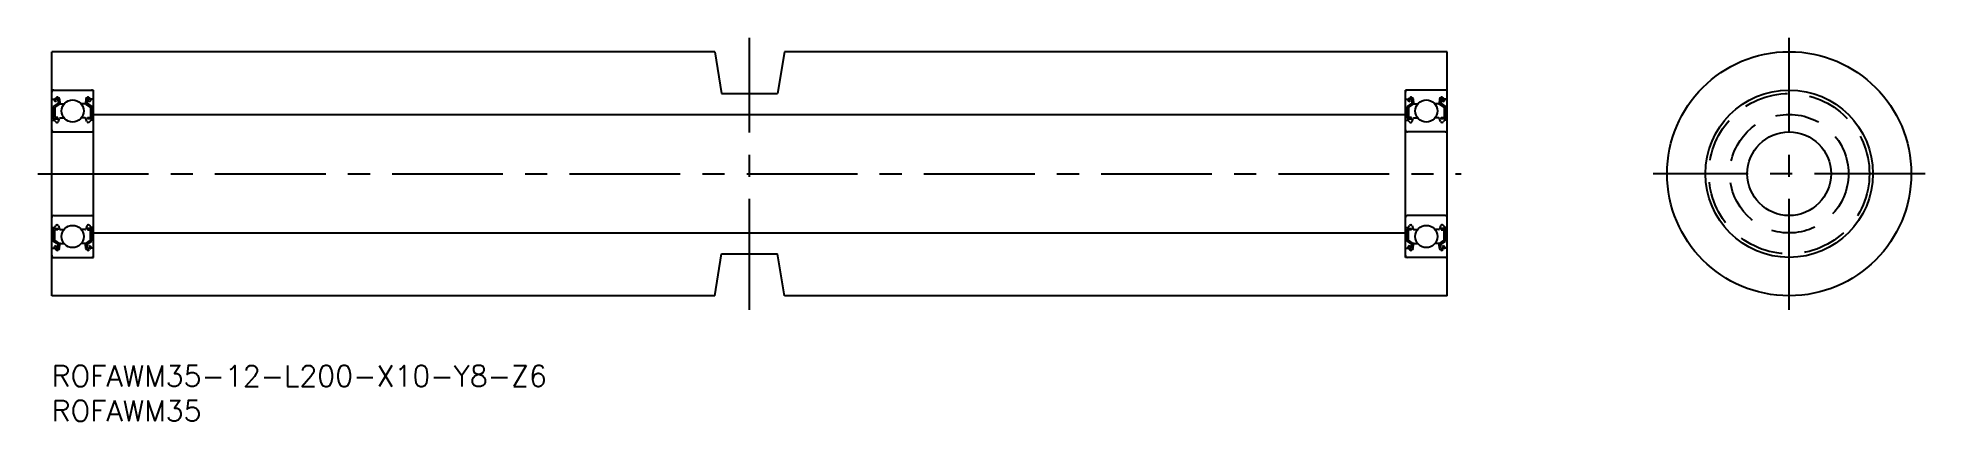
# Model space of a CAD drawing. Extents: x -2 to 268, y -8 to 47.
import ezdxf

# ---------------------------------------------------------------- set-up
doc = ezdxf.new("R2010")
doc.units = 0
doc.header["$LTSCALE"] = 0.5
doc.linetypes.add('CENTER', pattern=[50.8, 31.75, -6.35, 6.35, -6.35])
doc.linetypes.add('DASHED', pattern=[19.05, 12.7, -6.35])
for name, color, linetype in [('MSM_CENTER', 1, 'CENTER'), ('MSM_CONTINUOUS', 7, 'CONTINUOUS'), ('MSM_DASHED', 4, 'DASHED'), ('MSM_PART_NUMBER', 7, 'CONTINUOUS')]:
    doc.layers.add(name, color=color, linetype=linetype)
doc.styles.get("Standard").update_dxf_attribs({"font": 'txt.shx', "height": 3, "bigfont": 'bigfont.shx'})

# ---------------------------------------------------------------- blocks, each defined once
blk = doc.blocks.new('*U47')
at = {"layer": 'MSM_PART_NUMBER'}
blk.add_text('ROFAWM35-12-L200-X10-Y8-Z6', height=3, dxfattribs=at).set_placement((0, -3))
blk = doc.blocks.new('*U48')
at = {"layer": 'MSM_PART_NUMBER'}
blk.add_text('ROFAWM35', height=3, dxfattribs=at).set_placement((0, -8))

msp = doc.modelspace()

# ---------------------------------------------------------------- linework, layer by layer
at = {"layer": 'MSM_CENTER'}
for p, q in [((100, 8), (100, 47)), ((249, 8), (249, 47)), ((-2, 27.5), (202, 27.5)), ((268.5, 27.5), (229.5, 27.5))]:
    msp.add_line(p, q, dxfattribs=at)
at = {"layer": 'MSM_CONTINUOUS'}
for p, q in [((0, 10), (0, 45)), ((95.01, 45), (0, 45)), ((95.01, 45), (96, 39)), ((105.01, 45), (104, 39)), ((200, 45), (105.01, 45)), ((200, 10), (200, 45)), ((0, 39.5), (6, 39.5)), ((0.1, 38.2), (0.41, 38.2)), ((0.41, 38.2), (0.57, 38.39)), ((0.56, 37.79), (0.42, 37.93)), ((0.56, 38.07), (0.72, 38.26)), ((0.71, 37.93), (0.56, 38.07)), ((0.56, 37.79), (0.71, 37.93)), ((0.9, 38.2), (0.93, 37.6)), ((1.1, 38.22), (1.15, 37.59)), ((4.9, 38.22), (4.85, 37.59)), ((5.1, 38.2), (5.07, 37.6)), ((5.44, 38.07), (5.28, 38.26)), ((5.29, 37.93), (5.44, 38.07)), ((5.44, 37.79), (5.29, 37.93)), ((5.59, 38.2), (5.43, 38.39)), ((5.44, 37.79), (5.58, 37.93)), ((5.9, 38.2), (5.59, 38.2)), ((6, 15.5), (6, 39.5)), ((96, 39), (104, 39)), ((194, 15.5), (194, 39.5)), ((200, 39.5), (194, 39.5)), ((194.1, 38.2), (194.41, 38.2)), ((194.41, 38.2), (194.57, 38.39)), ((194.56, 37.79), (194.42, 37.93)), ((194.56, 38.07), (194.72, 38.26)), ((194.71, 37.93), (194.56, 38.07)), ((194.56, 37.79), (194.71, 37.93)), ((194.9, 38.2), (194.93, 37.6)), ((195.1, 38.22), (195.15, 37.59)), ((198.9, 38.22), (198.85, 37.59)), ((199.1, 38.2), (199.07, 37.6)), ((199.44, 38.07), (199.28, 38.26)), ((199.29, 37.93), (199.44, 38.07)), ((199.44, 37.79), (199.29, 37.93)), ((199.59, 38.2), (199.43, 38.39)), ((199.44, 37.79), (199.58, 37.93)), ((199.9, 38.2), (199.59, 38.2)), ((0.1, 35.2), (0.35, 35.2)), ((0.93, 37.6), (0.23, 37.16)), ((0.23, 37.16), (0.23, 35.55)), ((0.35, 35.2), (0.58, 34.92)), ((1.13, 37.49), (0.43, 37.05)), ((0.43, 37.05), (0.43, 35.55)), ((0.88, 35.55), (0.43, 35.55)), ((0.43, 35.35), (0.88, 35.35)), ((0.88, 35.35), (0.88, 35.55)), ((0.96, 34.98), (1.13, 35.43)), ((1.13, 37.83), (1.13, 37.49)), ((1.22, 35.5), (1.77, 35.5)), ((1.25, 37.5), (1.77, 37.5)), ((4.75, 37.5), (4.23, 37.5)), ((4.78, 35.5), (4.23, 35.5)), ((4.87, 37.83), (4.87, 37.49)), ((4.87, 37.49), (5.57, 37.05)), ((5.04, 34.98), (4.87, 35.43)), ((5.07, 37.6), (5.77, 37.16)), ((5.12, 35.35), (5.12, 35.55)), ((5.12, 35.55), (5.57, 35.55)), ((5.57, 35.35), (5.12, 35.35)), ((5.65, 35.2), (5.42, 34.92)), ((5.57, 37.05), (5.57, 35.55)), ((5.9, 35.2), (5.65, 35.2)), ((5.77, 37.16), (5.77, 35.55)), ((6, 36), (194, 36)), ((194.1, 35.2), (194.35, 35.2)), ((194.93, 37.6), (194.23, 37.16)), ((194.23, 37.16), (194.23, 35.55)), ((194.35, 35.2), (194.58, 34.92)), ((195.13, 37.49), (194.43, 37.05)), ((194.43, 37.05), (194.43, 35.55)), ((194.88, 35.55), (194.43, 35.55)), ((194.43, 35.35), (194.88, 35.35)), ((194.88, 35.35), (194.88, 35.55)), ((194.96, 34.98), (195.13, 35.43)), ((195.13, 37.83), (195.13, 37.49)), ((195.22, 35.5), (195.77, 35.5)), ((195.25, 37.5), (195.77, 37.5)), ((198.75, 37.5), (198.23, 37.5)), ((198.78, 35.5), (198.23, 35.5)), ((198.87, 37.83), (198.87, 37.49)), ((198.87, 37.49), (199.57, 37.05)), ((199.04, 34.98), (198.87, 35.43)), ((199.07, 37.6), (199.77, 37.16)), ((199.12, 35.35), (199.12, 35.55)), ((199.12, 35.55), (199.57, 35.55)), ((199.57, 35.35), (199.12, 35.35)), ((199.65, 35.2), (199.42, 34.92)), ((199.57, 37.05), (199.57, 35.55)), ((199.9, 35.2), (199.65, 35.2)), ((199.77, 37.16), (199.77, 35.55)), ((0.3, 33.5), (5.7, 33.5)), ((0.74, 34.85), (0.77, 34.85)), ((5.26, 34.85), (5.23, 34.85)), ((199.7, 33.5), (194.3, 33.5)), ((194.74, 34.85), (194.77, 34.85)), ((199.26, 34.85), (199.23, 34.85)), ((0.1, 19.8), (0.35, 19.8)), ((0.23, 17.84), (0.23, 19.45)), ((0.3, 21.5), (5.7, 21.5)), ((0.35, 19.8), (0.58, 20.08)), ((0.43, 19.65), (0.88, 19.65)), ((0.43, 17.95), (0.43, 19.45)), ((0.88, 19.45), (0.43, 19.45)), ((0.74, 20.15), (0.77, 20.15)), ((0.88, 19.65), (0.88, 19.45)), ((0.96, 20.02), (1.13, 19.57)), ((1.22, 19.5), (1.77, 19.5)), ((4.78, 19.5), (4.23, 19.5)), ((5.04, 20.02), (4.87, 19.57)), ((5.57, 19.65), (5.12, 19.65)), ((5.12, 19.65), (5.12, 19.45)), ((5.12, 19.45), (5.57, 19.45)), ((5.26, 20.15), (5.23, 20.15)), ((5.65, 19.8), (5.42, 20.08)), ((5.57, 17.95), (5.57, 19.45)), ((5.9, 19.8), (5.65, 19.8)), ((5.77, 17.84), (5.77, 19.45)), ((6, 19), (194, 19)), ((194.1, 19.8), (194.35, 19.8)), ((194.23, 17.84), (194.23, 19.45)), ((199.7, 21.5), (194.3, 21.5)), ((194.35, 19.8), (194.58, 20.08)), ((194.43, 19.65), (194.88, 19.65)), ((194.43, 17.95), (194.43, 19.45)), ((194.88, 19.45), (194.43, 19.45)), ((194.74, 20.15), (194.77, 20.15)), ((194.88, 19.65), (194.88, 19.45)), ((194.96, 20.02), (195.13, 19.57)), ((195.22, 19.5), (195.77, 19.5)), ((198.78, 19.5), (198.23, 19.5)), ((199.04, 20.02), (198.87, 19.57)), ((199.57, 19.65), (199.12, 19.65)), ((199.12, 19.65), (199.12, 19.45)), ((199.12, 19.45), (199.57, 19.45)), ((199.26, 20.15), (199.23, 20.15)), ((199.65, 19.8), (199.42, 20.08)), ((199.57, 17.95), (199.57, 19.45)), ((199.9, 19.8), (199.65, 19.8)), ((199.77, 17.84), (199.77, 19.45)), ((0.1, 16.8), (0.41, 16.8)), ((0.93, 17.4), (0.23, 17.84)), ((0.41, 16.8), (0.57, 16.61)), ((0.56, 17.21), (0.42, 17.07)), ((1.13, 17.51), (0.43, 17.95)), ((0.56, 17.21), (0.71, 17.07)), ((0.71, 17.07), (0.56, 16.93)), ((0.56, 16.93), (0.72, 16.74)), ((0.9, 16.8), (0.93, 17.4)), ((1.1, 16.78), (1.15, 17.41)), ((1.13, 17.17), (1.13, 17.51)), ((1.25, 17.5), (1.77, 17.5)), ((4.75, 17.5), (4.23, 17.5)), ((4.9, 16.78), (4.85, 17.41)), ((4.87, 17.51), (5.57, 17.95)), ((4.87, 17.17), (4.87, 17.51)), ((5.07, 17.4), (5.77, 17.84)), ((5.1, 16.8), (5.07, 17.4)), ((5.44, 16.93), (5.28, 16.74)), ((5.44, 17.21), (5.29, 17.07)), ((5.29, 17.07), (5.44, 16.93)), ((5.59, 16.8), (5.43, 16.61)), ((5.44, 17.21), (5.58, 17.07)), ((5.9, 16.8), (5.59, 16.8)), ((194.1, 16.8), (194.41, 16.8)), ((194.93, 17.4), (194.23, 17.84)), ((194.41, 16.8), (194.57, 16.61)), ((194.56, 17.21), (194.42, 17.07)), ((195.13, 17.51), (194.43, 17.95)), ((194.56, 17.21), (194.71, 17.07)), ((194.71, 17.07), (194.56, 16.93)), ((194.56, 16.93), (194.72, 16.74)), ((194.9, 16.8), (194.93, 17.4)), ((195.1, 16.78), (195.15, 17.41)), ((195.13, 17.17), (195.13, 17.51)), ((195.25, 17.5), (195.77, 17.5)), ((198.75, 17.5), (198.23, 17.5)), ((198.9, 16.78), (198.85, 17.41)), ((198.87, 17.51), (199.57, 17.95)), ((198.87, 17.17), (198.87, 17.51)), ((199.07, 17.4), (199.77, 17.84)), ((199.1, 16.8), (199.07, 17.4)), ((199.44, 16.93), (199.28, 16.74)), ((199.44, 17.21), (199.29, 17.07)), ((199.29, 17.07), (199.44, 16.93)), ((199.59, 16.8), (199.43, 16.61)), ((199.44, 17.21), (199.58, 17.07)), ((199.9, 16.8), (199.59, 16.8)), ((0, 15.5), (6, 15.5)), ((95.01, 10), (96, 16)), ((96, 16), (104, 16)), ((105.01, 10), (104, 16)), ((200, 15.5), (194, 15.5)), ((95.01, 10), (0, 10)), ((200, 10), (105.01, 10))]:
    msp.add_line(p, q, dxfattribs=at)
for centre, radius in [((249, 27.5), 17.5), ((3, 36.5), 1.59), ((197, 36.5), 1.59), ((249, 27.5), 12), ((249, 27.5), 6), ((3, 18.5), 1.59), ((197, 18.5), 1.59)]:
    msp.add_circle(centre, radius, dxfattribs=at)
for centre, radius, start, end in [((0.3, 39.2), 0.3, 90, 180), ((0.1, 38.3), 0.1, 180, 270), ((0.56, 38.07), 0.2, 139.9921, 224.998), ((0.8, 38.2), 0.3, 4.935, 139.9921), ((0.8, 38.2), 0.1, 3.0864, 139.9628), ((5.2, 38.2), 0.3, 40.0079, 175.065), ((5.2, 38.2), 0.1, 40.0372, 176.9136), ((5.44, 38.07), 0.2, 315.002, 40.0079), ((5.7, 39.2), 0.3, 0, 90), ((5.9, 38.3), 0.1, 270, 0), ((194.3, 39.2), 0.3, 90, 180), ((194.1, 38.3), 0.1, 180, 270), ((194.56, 38.07), 0.2, 139.9921, 224.998), ((194.8, 38.2), 0.3, 4.935, 139.9921), ((194.8, 38.2), 0.1, 3.0864, 139.9628), ((199.2, 38.2), 0.3, 40.0079, 175.065), ((199.2, 38.2), 0.1, 40.0372, 176.9136), ((199.44, 38.07), 0.2, 315.002, 40.0079), ((199.7, 39.2), 0.3, 0, 90), ((199.9, 38.3), 0.1, 270, 0), ((0.1, 35.1), 0.1, 90, 180), ((0.43, 35.55), 0.2, 180, 270), ((1.22, 35.4), 0.1, 89.999, 160.0584), ((1.25, 37.6), 0.1, 184.935, 269.9989), ((4.75, 37.6), 0.1, 270.0011, 355.065), ((4.78, 35.4), 0.1, 19.9416, 90.001), ((5.57, 35.55), 0.2, 270, 0), ((5.9, 35.1), 0.1, 0, 90), ((194.1, 35.1), 0.1, 90, 180), ((194.43, 35.55), 0.2, 180, 270), ((195.22, 35.4), 0.1, 89.999, 160.0584), ((195.25, 37.6), 0.1, 184.935, 269.9989), ((198.75, 37.6), 0.1, 270.0011, 355.065), ((198.78, 35.4), 0.1, 19.9416, 90.001), ((199.57, 35.55), 0.2, 270, 0), ((199.9, 35.1), 0.1, 0, 90), ((0.3, 33.8), 0.3, 180, 270), ((0.74, 35.05), 0.2, 219.9863, 270), ((0.77, 35.05), 0.2, 270, 340.0584), ((5.23, 35.05), 0.2, 199.9416, 270), ((5.26, 35.05), 0.2, 270, 320.0137), ((5.7, 33.8), 0.3, 270, 0), ((194.3, 33.8), 0.3, 180, 270), ((194.74, 35.05), 0.2, 219.9863, 270), ((194.77, 35.05), 0.2, 270, 340.0584), ((199.23, 35.05), 0.2, 199.9416, 270), ((199.26, 35.05), 0.2, 270, 320.0137), ((199.7, 33.8), 0.3, 270, 0), ((0.3, 21.2), 0.3, 90, 180), ((0.1, 19.9), 0.1, 180, 270), ((0.43, 19.45), 0.2, 90, 180), ((0.74, 19.95), 0.2, 90, 140.0137), ((0.77, 19.95), 0.2, 19.9416, 90), ((1.22, 19.6), 0.1, 199.9416, 270.001), ((4.78, 19.6), 0.1, 269.999, 340.0584), ((5.23, 19.95), 0.2, 90, 160.0584), ((5.26, 19.95), 0.2, 39.9863, 90), ((5.57, 19.45), 0.2, 0, 90), ((5.7, 21.2), 0.3, 0, 90), ((5.9, 19.9), 0.1, 270, 0), ((194.3, 21.2), 0.3, 90, 180), ((194.1, 19.9), 0.1, 180, 270), ((194.43, 19.45), 0.2, 90, 180), ((194.74, 19.95), 0.2, 90, 140.0137), ((194.77, 19.95), 0.2, 19.9416, 90), ((195.22, 19.6), 0.1, 199.9416, 270.001), ((198.78, 19.6), 0.1, 269.999, 340.0584), ((199.23, 19.95), 0.2, 90, 160.0584), ((199.26, 19.95), 0.2, 39.9863, 90), ((199.57, 19.45), 0.2, 0, 90), ((199.7, 21.2), 0.3, 0, 90), ((199.9, 19.9), 0.1, 270, 0), ((0.1, 16.7), 0.1, 90, 180), ((0.56, 16.93), 0.2, 135.002, 220.0079), ((0.8, 16.8), 0.3, 220.0079, 355.065), ((0.8, 16.8), 0.1, 220.0372, 356.9136), ((1.25, 17.4), 0.1, 90.0011, 175.065), ((4.75, 17.4), 0.1, 4.935, 89.9989), ((5.2, 16.8), 0.3, 184.935, 319.9921), ((5.2, 16.8), 0.1, 183.0864, 319.9628), ((5.44, 16.93), 0.2, 319.9921, 44.998), ((5.9, 16.7), 0.1, 0, 90), ((194.1, 16.7), 0.1, 90, 180), ((194.56, 16.93), 0.2, 135.002, 220.0079), ((194.8, 16.8), 0.3, 220.0079, 355.065), ((194.8, 16.8), 0.1, 220.0372, 356.9136), ((195.25, 17.4), 0.1, 90.0011, 175.065), ((198.75, 17.4), 0.1, 4.935, 89.9989), ((199.2, 16.8), 0.3, 184.935, 319.9921), ((199.2, 16.8), 0.1, 183.0864, 319.9628), ((199.44, 16.93), 0.2, 319.9921, 44.998), ((199.9, 16.7), 0.1, 0, 90), ((0.3, 15.8), 0.3, 180, 270), ((5.7, 15.8), 0.3, 270, 0), ((194.3, 15.8), 0.3, 180, 270), ((199.7, 15.8), 0.3, 270, 0)]:
    msp.add_arc(centre, radius, start, end, dxfattribs=at)
at = {"layer": 'MSM_DASHED'}
for radius in [11.5, 8.5]:
    msp.add_circle((249, 27.5), radius, dxfattribs=at)

# ---------------------------------------------------------------- block references
at = {"layer": 'MSM_CONTINUOUS'}
for name in ['*U47', '*U48']:
    msp.add_blockref(name, (0, 0), dxfattribs=at)

doc.saveas('drawing.dxf')
